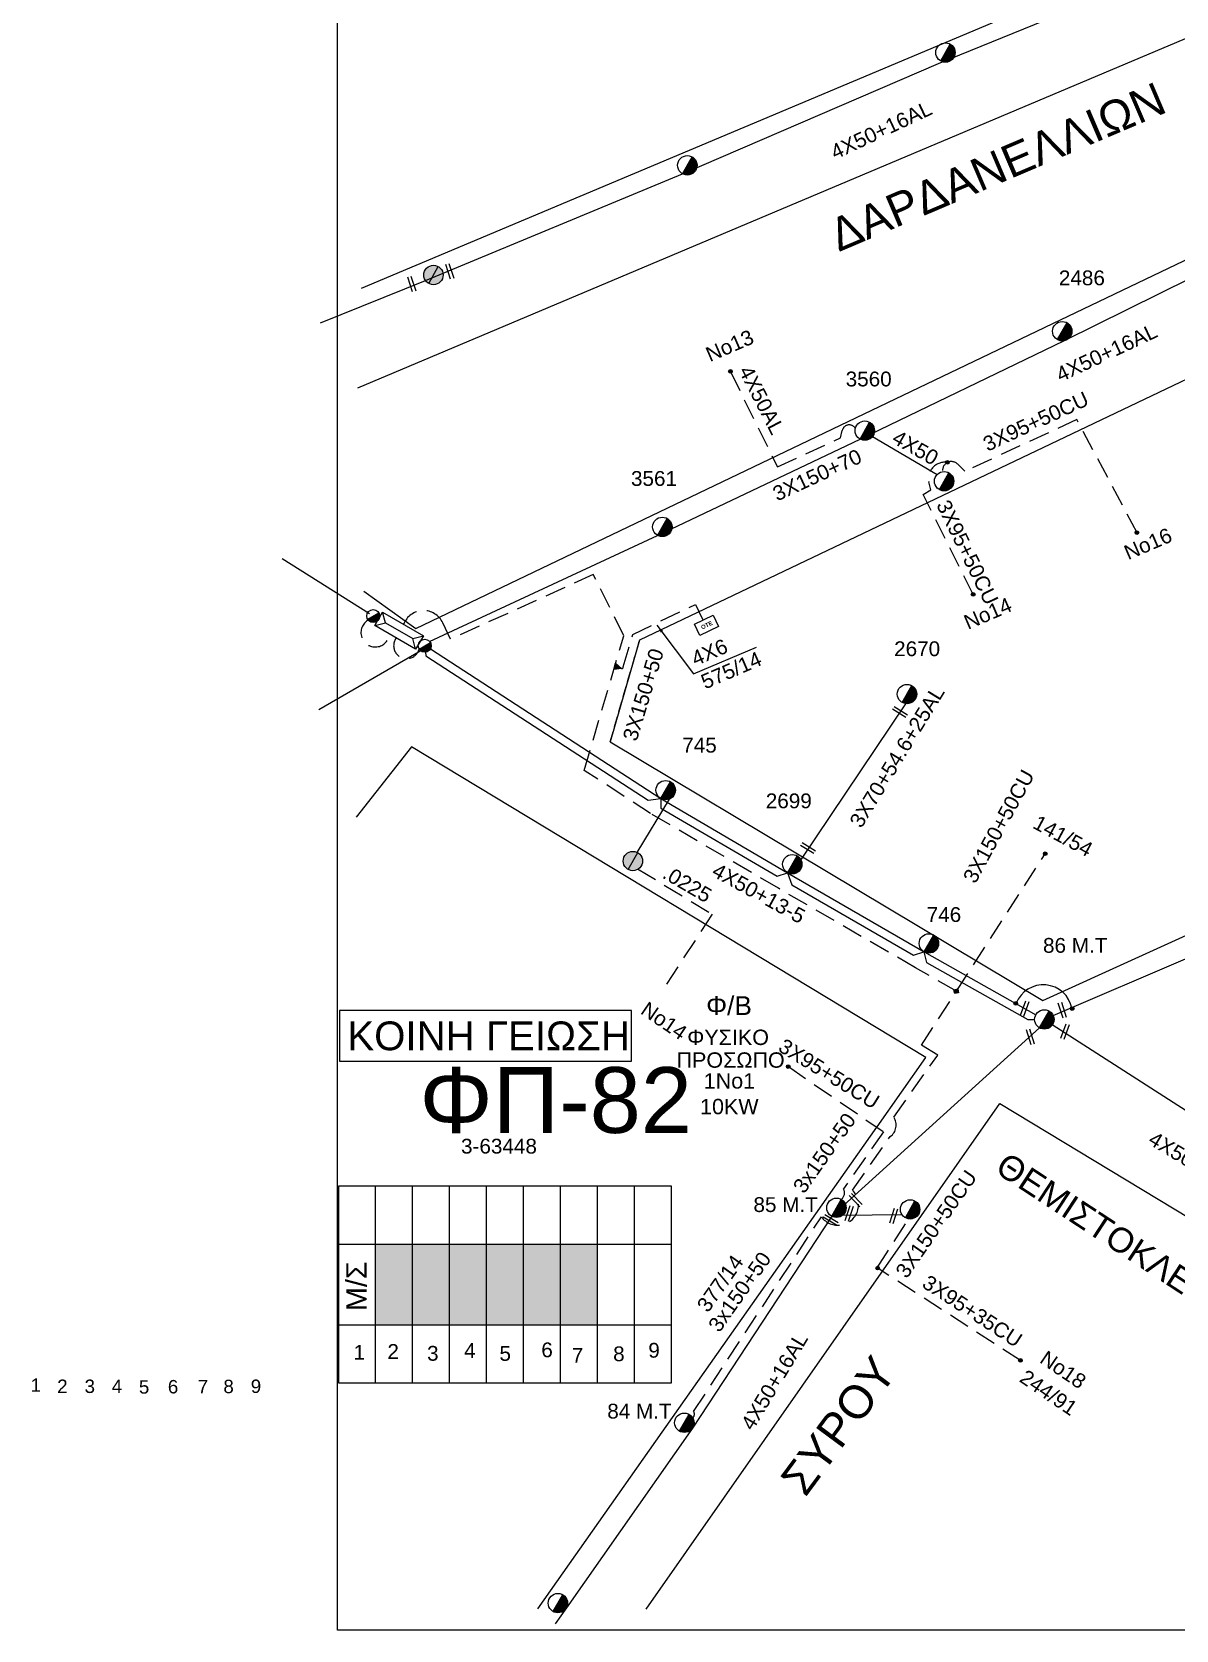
# Model space of a CAD drawing. Header units: millimetres. Extents: x 839 to 3144, y 747 to 1790.
# Drawn here: x 838.7 to 977.7, y 763.7 to 958.1 of the extents above; entities that cross this region are included whole.
import ezdxf
from ezdxf.enums import TextEntityAlignment as Align

# ---------------------------------------------------------------- set-up
doc = ezdxf.new("R2010")
doc.units = ezdxf.units.MM
doc.linetypes.add('DASHED', pattern=[19.05, 12.7, -6.35])
for name, color, linetype in [('Pillar OTE', 7, 'Continuous'), ('Ασφαλειοκιβώτια Χ.Τ 9 αναχωρήσεων', 7, 'Continuous'), ('Γέφυρες Εναερίου Δικτύου', 7, 'DASHED'), ('Γυμνά εναέρια ΧΤ (3Φ)   4x50AL', 7, 'Continuous'), ('Γυμνά εναέρια ΧΤ και ΦΟΠ (3Φ)   4x50+16AL', 7, 'Continuous'), ('Επιγραφές - Σχήματα', 7, 'Continuous'), ('Καλώδια ΧΤ   3x150+50CU', 7, 'DASHED'), ('Καλώδια ΧΤ   3x150+70AL', 7, 'DASHED'), ('Καλώδια ΧΤ   3x150AL+50CU', 7, 'DASHED'), ('Καλώδια ΧΤ   3x150AL+50XLPE', 7, 'DASHED'), ('Καλώδια ΧΤ   3x95+35CU', 7, 'DASHED'), ('Καλώδια ΧΤ   3x95+50CU', 7, 'DASHED'), ('Καλώδια ΧΤ   4x50+13-5', 7, 'Continuous'), ('Καλώδια ΧΤ   4x50AL', 7, 'DASHED'), ('Μηχανική τομή', 7, 'Continuous'), ('Στύλος Ξύλινος', 7, 'Continuous'), ('Στύλος Ξύλινος @ 1', 7, 'Continuous'), ('Στύλος ΦΜ', 7, 'Continuous'), ('Στύλος ΦΜ @ 1', 7, 'Continuous'), ('Συνδέσεις', 7, 'Continuous'), ('Συνεστραμμένα ΧΤ   3x70+54.6+25AL', 7, 'SYN_LINE'), ('Συνεστραμμένα ΧΤ   4x120+25AL', 7, 'SYN_LINE'), ('Υποσταθμός εναέριος 2 στύλων', 7, 'Continuous'), ('Υποσταθμός πόλεως', 7, 'Continuous'), ('Υπόβαθρο ΔΕΗ', 7, 'Continuous'), ('Υπόγεια καλώδια Παροχών ΧΤ   .0225', 7, 'DASHED'), ('Υπόγεια καλώδια Παροχών ΧΤ   4x6', 7, 'DASHED')]:
    doc.layers.add(name, color=color, linetype=linetype)
doc.styles.add('ar', font='ARIAL.TTF')
doc.styles.get("Standard").update_dxf_attribs({"font": 'ARIAL.TTF'})
doc.linetypes.add('SYN_LINE', pattern='A,0.5,-0.0001,["/\\/\\/\\/",Standard,S=0.1,R=0,X=0,Y=-0.05],-0.25', length=0.7501)
doc.dimstyles.new('ISO-25', dxfattribs={"dimtxt": 2.5, "dimasz": 2.5, "dimexe": 1.25, "dimexo": 0.625, "dimtad": 1, "dimtxsty": 'Standard', "dimcen": 2.5, "dimadec": 0, "dimazin": 0, "dimtfac": 1, "dimtmove": 0, "dimatfit": 3, "dimfxl": 1, "dimarcsym": 0})

# ---------------------------------------------------------------- blocks, each defined once
blk = doc.blocks.new('ΥΠΑΡΧΩΝ ΤΣΙΜΕΝΤΕΝΙΟΣ ΣΤΥΛΟΣ')
at = {"layer": 'Στύλος ΦΜ'}
blk.add_hatch(color=7, dxfattribs=at).paths.add_polyline_path([(-1.29, -2.28, 0.574793), (2.62, 0, 0.268822), (1.3, 2.27)])
at = {"layer": 'Στύλος ΦΜ', "color": 7}
blk.add_line((-1.29, -2.28), (1.3, 2.27), dxfattribs=at)
blk.add_circle((0, 0), 2.62, dxfattribs=at)
at = {"layer": 'Στύλος ΦΜ', "flags": 4}
for tag, p in [('ΑΡΙΘΜΟΣ', (-4.68, 8.05)), ('ΤΥΠΟΣ', (-4.91, 3.03))]:
    blk.add_attdef(tag, p, '', height=4, dxfattribs=at)
blk = doc.blocks.new('ΥΠΟΣΤΑΘΜΟΣ ΕΝΑΕΡΙΟΣ ΕΠΙ 2 ΣΤΥΛΩΝ')
at = {"layer": 'Υποσταθμός εναέριος 2 στύλων', "linetype": 'Continuous'}
for points in [[(-11.97, -2.11, 0.574793), (-8.45, -0.07, 0.268822), (-9.64, 1.98)], [(9.68, -2.15, 0.574793), (13.19, -0.1, 0.268822), (12.01, 1.95)]]:
    blk.add_hatch(color=256, dxfattribs=at).paths.add_polyline_path(points)
for p, q in [((-11.97, -2.11), (-9.64, 1.98)), ((9.68, -2.15), (12.01, 1.95))]:
    blk.add_line(p, q, dxfattribs=at)
for centre in [(-10.81, -0.07), (10.84, -0.1)]:
    blk.add_circle(centre, 2.36, dxfattribs=at)
at = {"layer": 'Υποσταθμός πόλεως', "linetype": 'Continuous', "ltscale": 40}
blk.add_lwpolyline([(-8.57, 2.82), (8.57, 2.82), (8.57, -2.82), (-8.57, -2.82)], close=True, dxfattribs=at)
for points in [[(-5.75, 0), (-8.57, 2.82)], [(-8.57, -2.82), (-5.75, 0)], [(-5.75, 0), (5.75, 0)], [(5.75, 0), (8.57, 2.82)], [(8.57, -2.82), (5.75, 0)]]:
    blk.add_lwpolyline(points, dxfattribs=at)
at = {"layer": 'Υποσταθμός εναέριος 2 στύλων', "ltscale": 40, "flags": 1}
for tag, p in [('ΜΕΤΑΣΧΗΜΑΤΙΣΜΟΣ', (14.09, 2.51)), ('ΙΣΧΥΣ', (14.07, -0.28)), ('ΑΡΙΘΜΟΣ', (14.19, -3))]:
    blk.add_attdef(tag, p, '', height=1.8, dxfattribs=at)
blk = doc.blocks.new('ΥΠΑΡΧΩΝ ΞΥΛΙΝΟΣ ΣΤΥΛΟΣ')
at = {"layer": 'Στύλος Ξύλινος'}
h = blk.add_hatch(color=7, dxfattribs=at)
h.paths.add_polyline_path([(-2.62, 0, 0.270008), (-1.29, -2.28), (1.3, 2.27, 0.576266)])
h.paths.add_polyline_path([(-1.29, -2.28, 0.574793), (2.62, 0, 0.268822), (1.3, 2.27)])
at = {"layer": 'Στύλος Ξύλινος', "color": 7}
blk.add_line((-1.29, -2.28), (1.3, 2.27), dxfattribs=at)
blk.add_circle((0, 0), 2.62, dxfattribs=at)
at = {"layer": 'Στύλος Ξύλινος', "flags": 4}
for tag, p in [('ΑΡΙΘΜΟΣ', (-4.91, 8.6)), ('ΤΥΠΟΣ', (-4.85, 3.39))]:
    blk.add_attdef(tag, p, '', height=4, dxfattribs=at)
blk = doc.blocks.new('ΜΗΧΑΝΙΚΗ ΤΟΜΗ')
at = {"layer": 'Μηχανική τομή', "ltscale": 40}
for p, q in [((-1.89, 0.78), (1.89, 0.78)), ((1.89, 0), (-1.89, 0))]:
    blk.add_line(p, q, dxfattribs=at)
blk = doc.blocks.new('A$C3F94617C')
at = {"layer": 'Μηχανική τομή', "xscale": 0.5, "yscale": 0.5, "zscale": 0.5}
blk.add_blockref('ΜΗΧΑΝΙΚΗ ΤΟΜΗ', (0.95, 0), dxfattribs=at)
blk = doc.blocks.new('_ΣΥΝΔΕΣΗ')
at = {"layer": 'Συνδέσεις', "linetype": 'SYN_LINE', "ltscale": 40}
blk.add_hatch(color=256, dxfattribs=at).paths.add_polyline_path([(0.5, -0.01, 1), (-0.5, -0.01, 1)])
at = {"layer": 'Συνδέσεις'}
blk.add_circle((0, -0.01), 0.5, dxfattribs=at)
blk = doc.blocks.new('PILLAR ΟΤΕ')
at = {"layer": 'Pillar OTE', "ltscale": 40}
blk.add_lwpolyline([(-3.31, 2.02), (3.39, 2.02), (3.39, -1.99), (-3.31, -1.99)], close=True, dxfattribs=at)
at = {"layer": 'Pillar OTE', "insert": (-1.81, 0.71), "char_height": 1.3575, "width": 109.961, "attachment_point": 1}
blk.add_mtext('{\\fArial|b1|i0|c161|p34;OTE}', dxfattribs=at)
blk = doc.blocks.new('TSONTA XT1')
at = {"ltscale": 40}
h = blk.add_hatch(color=256, dxfattribs=at)
h.dxf.hatch_style = 1
h.paths.add_polyline_path([(595.96, 2487.66), (597.07, 2488.77), (595.96, 2489.87), (594.85, 2488.77)])
blk.add_lwpolyline([(594.85, 2488.77), (595.96, 2489.87), (597.07, 2488.77), (595.96, 2487.66)], close=True, dxfattribs=at)
blk = doc.blocks.new('ΑΣΦΑΛΕΙΟΚΙΒΩΤΙΟ ΥΠΟΣΤΑΘΜΟΥ 9 ΑΝΑΧΩΡΗΣΕΩΝ')
at = {"layer": 'Ασφαλειοκιβώτια Χ.Τ 9 αναχωρήσεων', "ltscale": 40}
for p, q in [((-23.8, 40.36), (24.02, 40.36)), ((-9.72, 40.36), (-9.72, -40.64)), ((9.94, 40.36), (9.94, -40.64)), ((-23.8, 31.36), (24.02, 31.36)), ((-23.8, 22.36), (24.02, 22.36)), ((-23.8, 13.36), (24.02, 13.36)), ((-23.8, 4.36), (24.02, 4.36)), ((-23.8, -4.64), (24.02, -4.64)), ((-23.8, -13.64), (24.02, -13.64)), ((-23.8, -22.64), (24.02, -22.64)), ((-23.8, -31.64), (24.02, -31.64))]:
    blk.add_line(p, q, dxfattribs=at)
at = {"layer": 'Ασφαλειοκιβώτια Χ.Τ 9 αναχωρήσεων'}
blk.add_lwpolyline([(-23.8, -40.64), (24.02, -40.64), (24.02, 40.36), (-23.8, 40.36)], close=True, dxfattribs=at)
for s, p in [('1', (-18.19, 36.66)), ('2', (-17.99, 28.44)), ('3', (-18.43, 18.79)), ('4', (-17.74, 9.77)), ('5', (-18.47, 1.19)), ('6', (-17.59, -8.98)), ('7', (-18.93, -16.39)), ('8', (-18.55, -26.45)), ('9', (-17.69, -35))]:
    blk.add_text(s, height=3.6, rotation=270, dxfattribs=at).set_placement(p)
at = {"layer": 'Ασφαλειοκιβώτια Χ.Τ 9 αναχωρήσεων', "ltscale": 40}
for tag, height, p in [('ΟΝΟΜΑ', 5, (-0.16, 44.31)), ('ΚΕΙΜΕΝΟ 1', 2, (17.06, 35.59)), ('ΚΕΙΜΕΝΟ 2', 2, (17.06, 26.88)), ('ΚΕΙΜΕΝΟ 3', 2, (17.06, 17.69)), ('ΚΕΙΜΕΝΟ 4', 2, (17.06, 8.71)), ('ΚΕΙΜΕΝΟ 5', 2, (17.06, -0.13)), ('ΚΕΙΜΕΝΟ 6', 2, (17.06, -9.05)), ('ΚΕΙΜΕΝΟ 7', 2, (17.06, -18.13)), ('ΚΕΙΜΕΝΟ 8', 2, (17.06, -26.85)), ('ΚΕΙΜΕΝΟ 9', 2, (17.06, -35.99)), ('ΣΧ', 2, (-0.1, -42.64))]:
    blk.add_attdef(tag, text='', height=height, dxfattribs=at).set_placement(p, align=Align.MIDDLE_CENTER)

msp = doc.modelspace()

# ---------------------------------------------------------------- hatches: boundary and pattern name
at = {"layer": 'Pillar OTE', "ltscale": 40}
h = msp.add_hatch(color=256, dxfattribs=at)
h.dxf.hatch_style = 1
h.paths.add_polyline_path([(909.39, 880.5), (910.32, 880.64), (909.61, 881.27)])
at = {"layer": 'Ασφαλειοκιβώτια Χ.Τ 9 αναχωρήσεων', "ltscale": 0.2}
for color, points in [(173, [(880.41, 810.63), (880.41, 800.8), (884.91, 800.8), (884.91, 810.63)]), (1, [(884.91, 810.63), (884.91, 800.8), (889.41, 800.8), (889.41, 810.63)]), (2, [(889.41, 810.63), (889.41, 800.8), (893.91, 800.8), (893.91, 810.63)]), (151, [(893.91, 810.63), (893.91, 800.8), (898.41, 800.8), (898.41, 810.63)]), (85, [(898.41, 810.63), (898.41, 800.8), (902.91, 800.8), (902.91, 810.63)])]:
    msp.add_hatch(color=color, dxfattribs=at).paths.add_polyline_path(points)
at = {"layer": 'Καλώδια ΧΤ   3x150AL+50XLPE', "linetype": 'DASHED', "ltscale": 0.2}
h = msp.add_hatch(color=6, dxfattribs=at)
h.dxf.hatch_style = 1
h.paths.add_polyline_path([(907.41, 810.63), (902.91, 810.63), (902.91, 800.8), (907.41, 800.8)])

# ---------------------------------------------------------------- linework, layer by layer
at = {"layer": 'Pillar OTE', "ltscale": 40}
msp.add_lwpolyline([(909.61, 881.27), (910.32, 880.64), (909.39, 880.5), (909.61, 881.27)], dxfattribs=at)
at = {"layer": 'Γέφυρες Εναερίου Δικτύου', "color": 151, "linetype": 'Continuous', "ltscale": 0.2}
msp.add_lwpolyline([(879.7, 887.27), (869.06, 893.96)], dxfattribs=at)
at = {"layer": 'Γέφυρες Εναερίου Δικτύου', "color": 1, "linetype": 'SYN_LINE', "ltscale": 10}
msp.add_lwpolyline([(916.12, 864.74), (912.18, 858.26)], dxfattribs=at)
at = {"layer": 'Γυμνά εναέρια ΧΤ (3Φ)   4x50AL', "color": 173, "ltscale": 0.2}
msp.add_lwpolyline([(885.95, 882.79), (873.52, 875.6)], dxfattribs=at)
at = {"layer": 'Γυμνά εναέρια ΧΤ και ΦΟΠ (3Φ)   4x50+16AL', "color": 151, "ltscale": 0.2}
msp.add_lwpolyline([(873.73, 922.68), (886.51, 927.84), (917.75, 940.82), (948.86, 954.21), (973.7, 964.35), (991.57, 972.17), (1019.15, 984.34)], dxfattribs=at)
at = {"layer": 'Γυμνά εναέρια ΧΤ και ΦΟΠ (3Φ)   4x50+16AL', "color": 2, "ltscale": 0.2}
msp.add_lwpolyline([(886.99, 883.94), (914.71, 896.83), (939.33, 908.55), (964.2, 920.52), (987.29, 931.98), (1009.99, 942.75), (1040.21, 957.76)], dxfattribs=at)
at = {"layer": 'Γυμνά εναέρια ΧΤ και ΦΟΠ (3Φ)   4x50+16AL', "color": 6, "ltscale": 0.2}
msp.add_lwpolyline([(1022.19, 865.8), (996.94, 853.04), (996.94, 853.04), (962.47, 838.27)], dxfattribs=at)
at = {"layer": 'Γυμνά εναέρια ΧΤ και ΦΟΠ (3Φ)   4x50+16AL', "color": 6, "linetype": 'Continuous', "ltscale": 0.2}
msp.add_lwpolyline([(961.15, 836.93), (937.34, 815.36), (937.34, 815.36)], dxfattribs=at)
at = {"layer": 'Γυμνά εναέρια ΧΤ και ΦΟΠ (3Φ)   4x50+16AL', "color": 1, "ltscale": 0.2}
msp.add_lwpolyline([(962.12, 837.7), (997.53, 814.96), (1024.26, 798.05)], dxfattribs=at)
at = {"layer": 'Γυμνά εναέρια ΧΤ και ΦΟΠ (3Φ)   4x50+16AL', "color": 85, "linetype": 'Continuous', "ltscale": 0.2}
msp.add_lwpolyline([(935.88, 814.01), (918.94, 788.22), (903.63, 766.38), (902.25, 764.43)], dxfattribs=at)
at = {"layer": 'Επιγραφές - Σχήματα'}
msp.add_lwpolyline([(875.79, 1777.39), (2904.25, 1777.39), (2904.25, 763.69), (875.79, 763.69)], close=True, dxfattribs=at)
at = {"layer": 'Επιγραφές - Σχήματα', "color": 190}
msp.add_lwpolyline([(876.05, 832.88), (911.56, 832.88), (911.56, 839.06), (876.05, 839.06)], close=True, dxfattribs=at)
at = {"layer": 'Επιγραφές - Σχήματα', "color": 151, "linetype": 'DASHED', "ltscale": 0.2}
msp.add_arc((880.39, 885), 1.74, 117.2072, 3.5871, dxfattribs=at)
at = {"layer": 'Επιγραφές - Σχήματα', "color": 173, "linetype": 'DASHED', "ltscale": 0.2}
msp.add_arc((884.21, 883.42), 1.58, 143.5019, 344.8669, dxfattribs=at)
at = {"layer": 'Επιγραφές - Σχήματα', "linetype": 'Continuous', "ltscale": 0.2}
msp.add_arc((961.61, 838.63), 3.54, 11.0254, 158.7587, dxfattribs=at)
at = {"layer": 'Καλώδια ΧΤ   3x150+50CU', "color": 85, "ltscale": 0.2}
msp.add_lwpolyline([(958.83, 796.46), (941.4, 807.76)], dxfattribs=at)
at = {"layer": 'Καλώδια ΧΤ   3x150+70AL', "color": 6, "linetype": 'Continuous', "ltscale": 0.2}
msp.add_lwpolyline([(937.21, 814.13), (944.42, 814.23)], dxfattribs=at)
at = {"layer": 'Καλώδια ΧΤ   3x150AL+50CU', "color": 85, "ltscale": 0.2}
msp.add_lwpolyline([(918.99, 789.49, 0.389938), (919.09, 790.27), (934.63, 813.94, 1.076653), (938.42, 817.18), (943.01, 823.71, 0.399522), (943.44, 826.06), (948.77, 833.62), (946.79, 834.82), (951.04, 841.4), (946.07, 844.24), (929.4, 853.9), (913.86, 863.01), (905.8, 868.25), (910.61, 884.63), (906.9, 892.07), (889.53, 884.19), (888.61, 886.18, 0.665156), (883.84, 886.01)], format="xyb", dxfattribs=at)
at = {"layer": 'Καλώδια ΧΤ   3x150AL+50CU', "linetype": 'DASHED', "ltscale": 0.1}
msp.add_lwpolyline([(908.96, 871.73), (912.53, 884.07)], dxfattribs=at)
at = {"layer": 'Καλώδια ΧΤ   3x150AL+50XLPE', "color": 85, "linetype": 'DASHED', "ltscale": 0.2}
msp.add_lwpolyline([(951.04, 841.4), (961.84, 858.11)], dxfattribs=at)
at = {"layer": 'Καλώδια ΧΤ   3x150AL+50XLPE', "color": 6, "linetype": 'DASHED', "ltscale": 0.2}
msp.add_lwpolyline([(942.19, 824.29), (937.31, 817.35, -0.38212), (937.04, 816.06)], format="xyb", dxfattribs=at)
at = {"layer": 'Καλώδια ΧΤ   3x95+35CU', "color": 85, "ltscale": 0.2}
msp.add_lwpolyline([(941.4, 807.76), (945.27, 813.69)], dxfattribs=at)
at = {"layer": 'Καλώδια ΧΤ   3x95+50CU', "color": 2, "ltscale": 0.2}
for points in [[(973.01, 897.15), (965.69, 910.91), (952.08, 904.62), (951.2, 905.49, 0.718032), (949.37, 904.59, 0.873192)], [(953.1, 889.64), (947.01, 901.8), (947.93, 902.37), (947.7, 903.36, -0.527809), (949.96, 905.7, 0.434368)]]:
    msp.add_lwpolyline(points, format="xyb", dxfattribs=at)
at = {"layer": 'Καλώδια ΧΤ   3x95+50CU', "color": 6, "ltscale": 0.2}
msp.add_lwpolyline([(930.62, 832.21), (942.19, 824.29)], dxfattribs=at)
at = {"layer": 'Καλώδια ΧΤ   4x50AL', "color": 2, "ltscale": 0.2}
msp.add_lwpolyline([(923.58, 916.75), (929.28, 905.15), (936.97, 908.69), (937.17, 909.59, -0.684114), (938.76, 909.84, -1.753922)], format="xyb", dxfattribs=at)
at = {"layer": 'Καλώδια ΧΤ   4x50AL', "color": 2, "linetype": 'Continuous', "ltscale": 0.2}
msp.add_lwpolyline([(940.84, 908.86), (948.69, 904.23)], dxfattribs=at)
at = {"layer": 'Συνεστραμμένα ΧΤ   3x70+54.6+25AL', "color": 1, "ltscale": 20}
msp.add_lwpolyline([(932.15, 857.33), (944.88, 876.36)], dxfattribs=at)
at = {"layer": 'Συνεστραμμένα ΧΤ   4x120+25AL', "color": 1, "linetype": 'SYN_LINE', "ltscale": 20}
msp.add_lwpolyline([(886.5, 882.63), (886.55, 882.19), (913.58, 864.63), (915.12, 864.82), (915.13, 863.65), (929.25, 855.38), (930.51, 855.8), (931.04, 854.34), (945.82, 845.77), (947.1, 846.18), (947.42, 844.86)], dxfattribs=at)
at = {"layer": 'Συνεστραμμένα ΧΤ   4x120+25AL', "color": 6, "linetype": 'SYN_LINE', "ltscale": 20}
msp.add_lwpolyline([(887.09, 883.02), (915.12, 864.82), (915.12, 864.82), (930.51, 855.8), (947.12, 846.17), (960.7, 838.53)], dxfattribs=at)
at = {"layer": 'Συνεστραμμένα ΧΤ   4x120+25AL', "color": 1, "linetype": 'SYN_LINE', "ltscale": 15}
msp.add_lwpolyline([(947.42, 844.86), (959.71, 837.94), (960.55, 837.95)], dxfattribs=at)
at = {"layer": 'Υπόβαθρο ΔΕΗ'}
for points in [[(878.71, 926.89), (1017.51, 985.35), (1003.85, 1003.65), (978.41, 994.84), (879.32, 959.56)], [(879.01, 890.04), (885.33, 885.52), (963.7, 923.04), (1037.83, 958.52), (1024.09, 976.38), (878.24, 914.73)], [(919.09, 879.99), (926.75, 883.25)], [(941.39, 824.89), (947.33, 833.33), (884.78, 871.13), (878.07, 862.55)], [(913.33, 766.24), (956.31, 827.71), (1012.13, 793.99), (990.73, 765.75)], [(900.17, 766.27), (941.38, 824.86)]]:
    msp.add_lwpolyline(points, dxfattribs=at)
msp.add_lwpolyline([(912.53, 884.07), (908.96, 871.73), (961.55, 840.26), (1078.27, 893.35), (1044.9, 947.24)], close=True, dxfattribs=at)
at = {"layer": 'Υπόγεια καλώδια Παροχών ΧΤ   .0225', "color": 1, "ltscale": 0.2}
msp.add_lwpolyline([(912.28, 856.28), (921.34, 850.76), (915.17, 841.25)], dxfattribs=at)
at = {"layer": 'Υπόγεια καλώδια Παροχών ΧΤ   4x6', "color": 85, "linetype": 'DASHED', "ltscale": 0.2}
msp.add_lwpolyline([(910.32, 880.64, 0.520579), (910.55, 880.83), (911.69, 884.78), (919.32, 888.42), (920.21, 886.55)], format="xyb", dxfattribs=at)

# ---------------------------------------------------------------- block references
at = {"layer": 'Pillar OTE', "xscale": 0.375, "yscale": 0.375, "zscale": 0.375, "rotation": 25.51054690585169}
msp.add_blockref('PILLAR ΟΤΕ', (920.65, 885.88), dxfattribs=at)
at = {"layer": 'Ασφαλειοκιβώτια Χ.Τ 9 αναχωρήσεων', "xscale": 0.5, "yscale": 0.5, "zscale": 0.5, "rotation": 90}
msp.add_blockref('ΑΣΦΑΛΕΙΟΚΙΒΩΤΙΟ ΥΠΟΣΤΑΘΜΟΥ 9 ΑΝΑΧΩΡΗΣΕΩΝ', (896.09, 805.66), dxfattribs=at)
at = {"layer": 'Επιγραφές - Σχήματα', "ltscale": 0.2}
for p, rotation in [((889.93, 928.11), 107.7430647475482), ((885.31, 926.55), 107.7430647475482), ((945.09, 875.01), 148.3300922684674), ((933.92, 858.46), 148.3300922684675), ((959.2, 838.32), 69.88149409324234), ((964.38, 838.24), 107.7430647475482), ((960.51, 834.99), 107.7430647475482), ((964.09, 835.52), 69.88149409324231), ((939.6, 815.43), 133.8460358088719), ((937.9, 813.38), 72.21898890803982), ((943.3, 813.09), 72.21898890803983), ((936.66, 813.25), 149.1952866924381)]:
    msp.add_blockref('A$C3F94617C', p, dxfattribs=dict(at, rotation=rotation))
at = {"layer": 'Στύλος Ξύλινος @ 1', "ltscale": 40, "xscale": 0.4499999999998181, "yscale": 0.4499999999998181, "zscale": 0.4499999999998181}
for p in [(887.47, 928.5), (911.71, 857.22)]:
    msp.add_blockref('ΥΠΑΡΧΩΝ ΞΥΛΙΝΟΣ ΣΤΥΛΟΣ', p, dxfattribs=at)
at = {"layer": 'Στύλος ΦΜ @ 1', "ltscale": 40}
ref = msp.add_blockref('ΥΠΑΡΧΩΝ ΤΣΙΜΕΝΤΕΝΙΟΣ ΣΤΥΛΟΣ', (949.71, 955.56), dxfattribs=dict(at, xscale=0.4499999999998181, yscale=0.4499999999998181, zscale=0.4499999999998181))
ref.add_attrib('ΤΥΠΟΣ', '2828', (948.35, 961.37), dxfattribs={"layer": 'Στύλος ΦΜ', "height": 1.8, "flags": 4})
at = {"layer": 'Στύλος ΦΜ @ 1', "ltscale": 40, "xscale": 0.4499999999998181, "yscale": 0.4499999999998181, "zscale": 0.4499999999998181}
for p in [(918.33, 941.84), (949.55, 903.42), (945.42, 814.85), (902.6, 766.96)]:
    msp.add_blockref('ΥΠΑΡΧΩΝ ΤΣΙΜΕΝΤΕΝΙΟΣ ΣΤΥΛΟΣ', p, dxfattribs=at)
at = {"layer": 'Στύλος ΦΜ @ 1', "ltscale": 40}
ref = msp.add_blockref('ΥΠΑΡΧΩΝ ΤΣΙΜΕΝΤΕΝΙΟΣ ΣΤΥΛΟΣ', (963.91, 921.66), dxfattribs=dict(at, xscale=0.4499999999998181, yscale=0.4499999999998181, zscale=0.4499999999998181))
ref.add_attrib('ΤΥΠΟΣ', '2486', (963.5, 927.25), dxfattribs={"layer": 'Στύλος ΦΜ', "height": 1.8, "flags": 4})
ref = msp.add_blockref('ΥΠΑΡΧΩΝ ΤΣΙΜΕΝΤΕΝΙΟΣ ΣΤΥΛΟΣ', (939.91, 909.57), dxfattribs=dict(at, xscale=0.4499999999998181, yscale=0.4499999999998181, zscale=0.4499999999998181))
ref.add_attrib('ΤΥΠΟΣ', '3560', (937.58, 914.95), dxfattribs={"layer": 'Στύλος ΦΜ', "height": 1.8, "flags": 4})
ref = msp.add_blockref('ΥΠΑΡΧΩΝ ΤΣΙΜΕΝΤΕΝΙΟΣ ΣΤΥΛΟΣ', (915.29, 897.86), dxfattribs=dict(at, xscale=0.4499999999998181, yscale=0.4499999999998181, zscale=0.4499999999998181))
ref.add_attrib('ΤΥΠΟΣ', '3561', (911.48, 902.85), dxfattribs={"layer": 'Στύλος ΦΜ', "height": 1.8, "flags": 4})
ref = msp.add_blockref('ΥΠΑΡΧΩΝ ΤΣΙΜΕΝΤΕΝΙΟΣ ΣΤΥΛΟΣ', (945.04, 877.53), dxfattribs=dict(at, xscale=0.4499999999998181, yscale=0.4499999999998181, zscale=0.4499999999998181))
ref.add_attrib('ΤΥΠΟΣ', '2670', (943.47, 882.14), dxfattribs={"layer": 'Στύλος ΦΜ', "height": 1.8, "flags": 4})
ref = msp.add_blockref('ΥΠΑΡΧΩΝ ΤΣΙΜΕΝΤΕΝΙΟΣ ΣΤΥΛΟΣ', (915.7, 865.84), dxfattribs=dict(at, xscale=0.4499999999998181, yscale=0.4499999999998181, zscale=0.4499999999998181))
ref.add_attrib('ΤΥΠΟΣ', '745', (917.71, 870.41), dxfattribs={"layer": 'Στύλος ΦΜ', "height": 1.8, "flags": 4})
ref = msp.add_blockref('ΥΠΑΡΧΩΝ ΤΣΙΜΕΝΤΕΝΙΟΣ ΣΤΥΛΟΣ', (931.09, 856.83), dxfattribs=dict(at, xscale=0.4499999999998181, yscale=0.4499999999998181, zscale=0.4499999999998181))
ref.add_attrib('ΤΥΠΟΣ', '2699', (927.87, 863.64), dxfattribs={"layer": 'Στύλος ΦΜ', "height": 1.8, "flags": 4})
ref = msp.add_blockref('ΥΠΑΡΧΩΝ ΤΣΙΜΕΝΤΕΝΙΟΣ ΣΤΥΛΟΣ', (947.7, 847.2), dxfattribs=dict(at, xscale=0.4499999999998181, yscale=0.4499999999998181, zscale=0.4499999999998181))
ref.add_attrib('ΤΥΠΟΣ', '746', (947.43, 849.81), dxfattribs={"layer": 'Στύλος ΦΜ', "height": 1.8, "flags": 4})
ref = msp.add_blockref('ΥΠΑΡΧΩΝ ΤΣΙΜΕΝΤΕΝΙΟΣ ΣΤΥΛΟΣ', (961.73, 837.95), dxfattribs=dict(at, xscale=0.4499999999998181, yscale=0.4499999999998181, zscale=0.4499999999998181))
ref.add_attrib('ΤΥΠΟΣ', '86 M.T', (961.57, 846.06), dxfattribs={"layer": 'Στύλος ΦΜ', "height": 1.8, "flags": 4})
ref = msp.add_blockref('ΥΠΑΡΧΩΝ ΤΣΙΜΕΝΤΕΝΙΟΣ ΣΤΥΛΟΣ', (936.46, 815.04), dxfattribs=dict(at, xscale=0.4499999999998181, yscale=0.4499999999998181, zscale=0.4499999999998181))
ref.add_attrib('ΤΥΠΟΣ', '85 M.T', (926.37, 814.53), dxfattribs={"layer": 'Στύλος ΦΜ', "height": 1.8, "flags": 4})
ref = msp.add_blockref('ΥΠΑΡΧΩΝ ΤΣΙΜΕΝΤΕΝΙΟΣ ΣΤΥΛΟΣ', (917.97, 788.9), dxfattribs=dict(at, xscale=0.4499999999998181, yscale=0.4499999999998181, zscale=0.4499999999998181))
ref.add_attrib('ΤΥΠΟΣ', '84 M.T', (908.6, 789.41), dxfattribs={"layer": 'Στύλος ΦΜ', "height": 1.8, "flags": 4})
at = {"layer": 'Συνδέσεις', "xscale": 0.4500000000000455, "yscale": 0.4500000000000455, "zscale": 0.4500000000000455}
for p in [(923.57, 916.77), (949.95, 905.72), (972.99, 897.17), (953.08, 889.66), (961.84, 858.11), (958.26, 839.91), (965.13, 839.28), (930.6, 832.23), (941.47, 807.71), (958.82, 796.48)]:
    msp.add_blockref('_ΣΥΝΔΕΣΗ', p, dxfattribs=at)
at = {"layer": 'Συνδέσεις', "xscale": 0.3075184835441075, "yscale": 0.3075184835441075, "zscale": 0.3075184835441075, "rotation": 326.619806921681}
msp.add_blockref('TSONTA XT1', (376.91, 303.12), dxfattribs=at)
at = {"layer": 'Υποσταθμός εναέριος 2 στύλων', "color": 5, "xscale": 0.334098820531755, "yscale": 0.334098820531755, "zscale": 0.334098820531755, "rotation": 330.0976874413873}
msp.add_blockref('ΥΠΟΣΤΑΘΜΟΣ ΕΝΑΕΡΙΟΣ ΕΠΙ 2 ΣΤΥΛΩΝ', (883.29, 885.24), dxfattribs=at)

# ---------------------------------------------------------------- texts
at = {"ltscale": 30, "char_height": 1.63, "width": 11.2573, "attachment_point": 1}
for s, insert in [('1', (838.49, 794.29)), ('2', (841.73, 794.15)), ('3', (845.06, 794.15)), ('4', (848.36, 794.15)), ('5', (851.66, 794.07)), ('6', (855.18, 794.1)), ('7', (858.81, 794.1)), ('8', (861.93, 794.13)), ('9', (865.26, 794.15))]:
    msp.add_mtext(s, dxfattribs=dict(at, insert=insert))
at = {"layer": 'Γυμνά εναέρια ΧΤ και ΦΟΠ (3Φ)   4x50+16AL', "linetype": 'SYN_LINE', "ltscale": 20}
for s, rotation, p in [('4X50+16AL', 25.1469, (941.9, 946.13)), ('4X50+16AL', 25.0627, (969.3, 919.06)), ('4X50', 330.4382, (946.07, 907.51)), ('4X50+16AL', 328.9786, (980.35, 820.27)), ('4X50+16AL', 59.0122, (928.91, 793.96))]:
    msp.add_text(s, height=1.8, rotation=rotation, dxfattribs=at).set_placement(p, align=Align.MIDDLE)
at = {"layer": 'Επιγραφές - Σχήματα', "color": 1, "style": 'ar'}
for s, height, p in [('Φ/Β', 2.286, (923.4, 839.68)), ('ΦΥΣΙΚΟ ', 1.87, (923.65, 835.78)), ('1No1', 1.87, (923.45, 830.47)), ('10KW', 1.87, (923.44, 827.36))]:
    msp.add_text(s, height=height, dxfattribs=at).set_placement(p, align=Align.MIDDLE)
at = {"layer": 'Επιγραφές - Σχήματα', "ltscale": 0.2, "attachment_point": 1}
for s, insert, char_height, width, rotation in [('ΔΑΡΔΑΝΕΛΛΙΩΝ', (935.16, 934.95), 4, 19.6719, 23.0984), ('Νο13', (920.36, 919.55), 1.8, 20.6794, 23.2675), ('Νο16', (971.21, 895.45), 1.8, 20.6794, 23.2675), ('Νο14', (951.74, 886.98), 1.8, 20.6794, 23.2675), ('4Χ6', (918.61, 882.56), 1.8, 20.6794, 23.2675), ('575/14', (919.78, 879.74), 1.8, 20.6794, 23.2675), ('141/54', (961.05, 862.89), 1.8, 20.6794, 331.6842), ('Νο14', (913.53, 840.23), 1.8, 20.6794, 325.68), ('ΘΕΜΙΣΤΟΚΛΕΟΥΣ', (957.22, 821.95), 3, 19.6719, 326.7801), ('Μ/Σ', (876.86, 802.49), 2.5, 3.7514, 90), ('ΣΥΡΟΥ', (929.45, 782.12), 4, 19.6719, 53.5081), ('Νο18', (962.05, 797.79), 1.8, 20.6794, 325.68), ('244/91', (959.59, 795.48), 1.8, 20.6794, 325.68)]:
    msp.add_mtext(s, dxfattribs=dict(at, insert=insert, char_height=char_height, width=width, rotation=rotation))
at = {"layer": 'Επιγραφές - Σχήματα', "color": 190, "insert": (877, 837.71), "char_height": 3.5, "width": 35.1311, "attachment_point": 1}
msp.add_mtext('KOINH ΓΕΙΩΣΗ', dxfattribs=at)
at = {"layer": 'Επιγραφές - Σχήματα', "color": 1, "insert": (917.02, 833.95), "char_height": 1.87, "width": 13.4628, "attachment_point": 1}
msp.add_mtext('ΠΡΟΣΩΠΟ', dxfattribs=at)
at = {"layer": 'Επιγραφές - Σχήματα', "ltscale": 0.2, "insert": (885.76, 832.15), "char_height": 8, "width": 39.9345, "attachment_point": 1}
msp.add_mtext('ΦΠ-82', dxfattribs=at)
at = {"layer": 'Επιγραφές - Σχήματα', "linetype": 'Continuous', "ltscale": 0.2, "insert": (890.82, 823.44), "char_height": 1.8, "width": 5.8688, "attachment_point": 1}
msp.add_mtext('3-63448', dxfattribs=at)
at = {"layer": 'Καλώδια ΧΤ   3x150+50CU', "linetype": 'SYN_LINE', "ltscale": 20}
for rotation, p in [(61.3667, (956.18, 861.45)), (55.2541, (948.58, 813.08))]:
    msp.add_text('3X150+50CU', height=1.8, rotation=rotation, dxfattribs=at).set_placement(p, align=Align.MIDDLE)
at = {"layer": 'Καλώδια ΧΤ   3x150+70AL', "linetype": 'SYN_LINE', "ltscale": 20}
for s, rotation, p in [('3X150+70', 24.7792, (934.11, 904.18)), ('3x150+50', 54.7856, (934.99, 821.71)), ('377/14', 54.7856, (922.29, 805.87)), ('3x150+50', 54.7856, (924.69, 804.83))]:
    msp.add_text(s, height=1.8, rotation=rotation, dxfattribs=at).set_placement(p, align=Align.MIDDLE)
at = {"layer": 'Καλώδια ΧΤ   3x150AL+50CU', "linetype": 'SYN_LINE', "ltscale": 20}
msp.add_text('3Χ150+50', height=1.8, rotation=73.1635, dxfattribs=at).set_placement((912.97, 877.46), align=Align.MIDDLE)
at = {"layer": 'Καλώδια ΧΤ   3x95+35CU', "linetype": 'SYN_LINE', "ltscale": 20}
msp.add_text('3X95+35CU', height=1.8, rotation=326.9506, dxfattribs=at).set_placement((952.99, 802.48), align=Align.MIDDLE)
at = {"layer": 'Καλώδια ΧΤ   3x95+50CU', "linetype": 'SYN_LINE', "ltscale": 20}
for rotation, p in [(24.8533, (960.69, 910.7)), (296.1169, (952.39, 894.77)), (328.2371, (935.57, 831.35))]:
    msp.add_text('3X95+50CU', height=1.8, rotation=rotation, dxfattribs=at).set_placement(p, align=Align.MIDDLE)
at = {"layer": 'Καλώδια ΧΤ   4x50+13-5', "linetype": 'SYN_LINE', "ltscale": 20}
msp.add_text('4X50+13-5', height=1.8, rotation=331.1875, dxfattribs=at).set_placement((927.02, 853.3), align=Align.MIDDLE)
at = {"layer": 'Καλώδια ΧΤ   4x50AL', "linetype": 'SYN_LINE', "ltscale": 20}
msp.add_text('4X50AL', height=1.8, rotation=297.1434, dxfattribs=at).set_placement((927.38, 913.29), align=Align.MIDDLE)
at = {"layer": 'Συνεστραμμένα ΧΤ   3x70+54.6+25AL', "linetype": 'SYN_LINE', "ltscale": 20}
msp.add_text('3X70+54.6+25AL', height=1.8, rotation=58.5461, dxfattribs=at).set_placement((943.82, 869.93), align=Align.MIDDLE)
at = {"layer": 'Υπόγεια καλώδια Παροχών ΧΤ   .0225', "linetype": 'SYN_LINE', "ltscale": 20}
msp.add_text('.0225', height=1.8, rotation=329.6657, dxfattribs=at).set_placement((918.34, 854.43), align=Align.MIDDLE)

# ---------------------------------------------------------------- leaders
at = {"layer": 'Επιγραφές - Σχήματα', "ltscale": 40}
msp.add_leader([(914.64, 885.91), (919.09, 879.99)], dimstyle='ISO-25', override={"dimasz": 1, "dimtad": 0}, dxfattribs=at)

doc.saveas('drawing.dxf')
